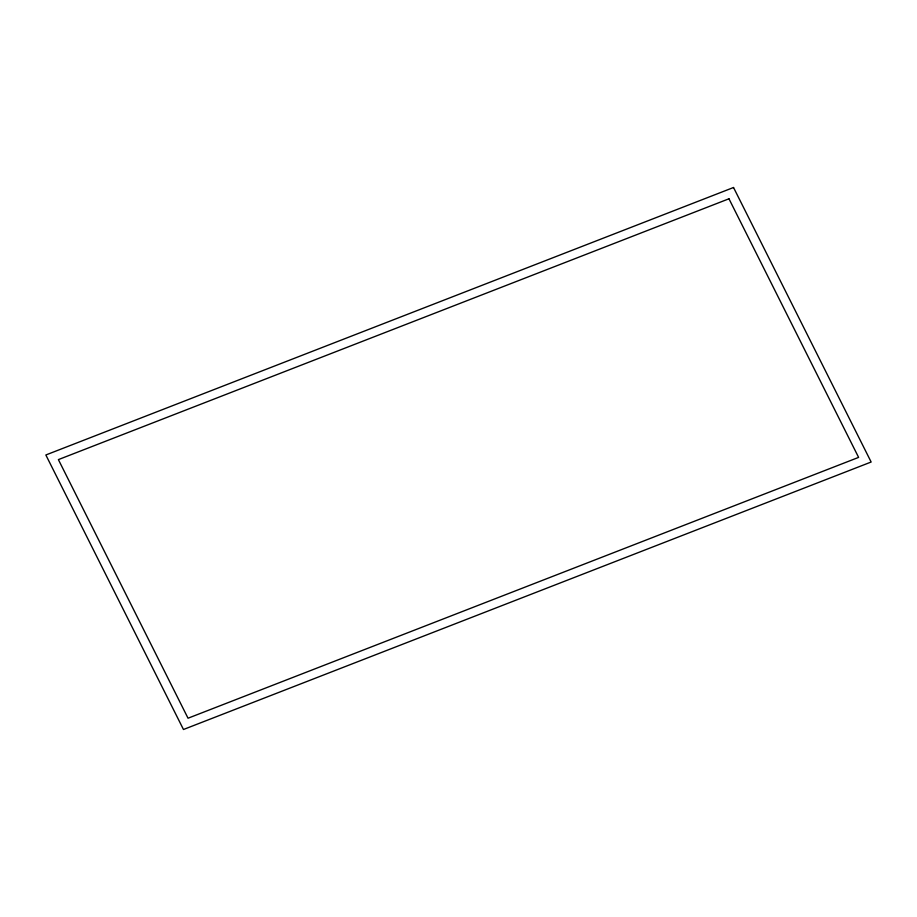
<?xml version="1.0" encoding="UTF-8"?>
<svg xmlns="http://www.w3.org/2000/svg" width="917" height="917" viewBox="0 0 917 917"><rect width="100%" height="100%" fill="white"/><g stroke="black" fill="none" stroke-linecap="round" stroke-linejoin="round"><path stroke-width="1.38" d="M733.531 187.504L45.85 454.981L183.469 729.496L871.15 462.019L733.531 187.504M728.969 198.783L58.39 459.612L188.031 718.217L858.61 457.388L728.969 198.783"/></g></svg>
